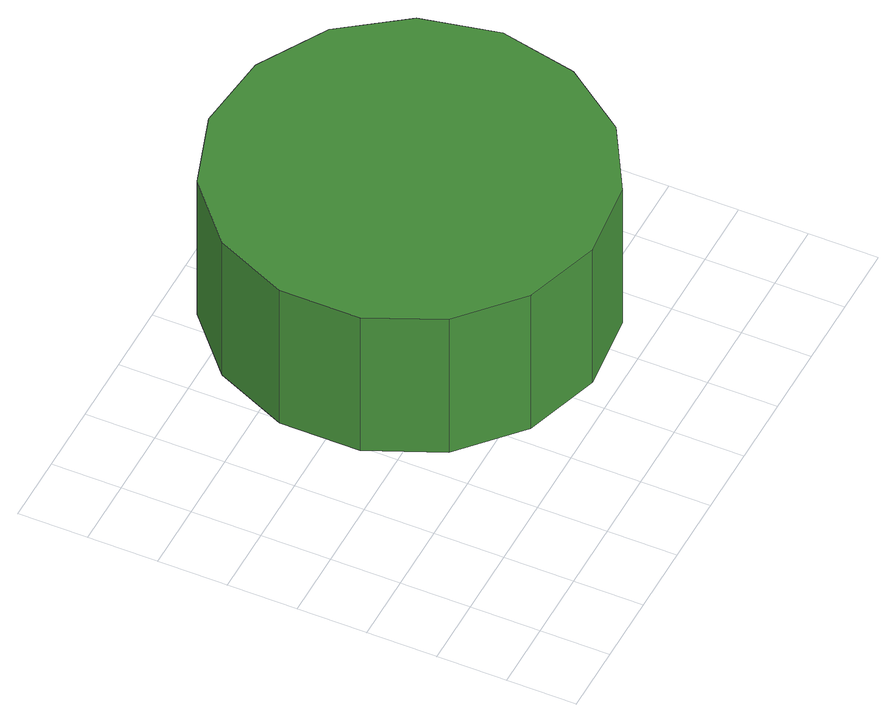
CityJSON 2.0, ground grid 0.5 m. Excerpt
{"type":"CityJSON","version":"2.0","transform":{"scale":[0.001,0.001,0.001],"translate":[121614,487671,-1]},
"CityObjects":{
"tree1":{"type":"SolitaryVegetationObject","attributes":{"function":"something"},"geometry":[{"type":"MultiSurface","lod":"1","boundaries":[[[0,1,2,3,4,5,6,7,8,9,10,11,12,13,14]],[[15,16,17,18,19,20,21,22,23,24,25,26,27,28,29]],[[0,29,28,1]],[[1,28,27,2]],[[2,27,26,3]],[[3,26,25,4]],[[4,25,24,5]],[[5,24,23,6]],[[6,23,22,7]],[[7,22,21,8]],[[8,21,20,9]],[[9,20,19,10]],[[10,19,18,11]],[[11,18,17,12]],[[12,17,16,13]],[[13,16,15,14]],[[14,15,29,0]]]}]}
},
"vertices":[
[3709,2048,1978],[3589,2610,1978],[3251,3075,1978],[2753,3363,1978],[2182,3423,1978],[1635,3245,1978],[1208,2861,1978],[974,2335,1978],[974,1760,1978],[1208,1235,1978],[1635,851,1978],[2182,673,1978],[2753,733,1978],[3251,1020,1978],[3589,1486,1978],[3589,1486,761],[3251,1020,761],[2753,733,761],[2182,673,761],[1635,851,761],[1208,1235,761],[974,1760,761],[974,2335,761],[1208,2861,761],[1635,3245,761],[2182,3423,761],[2753,3363,761],[3251,3075,761],[3589,2610,761],[3709,2048,761]
]}
